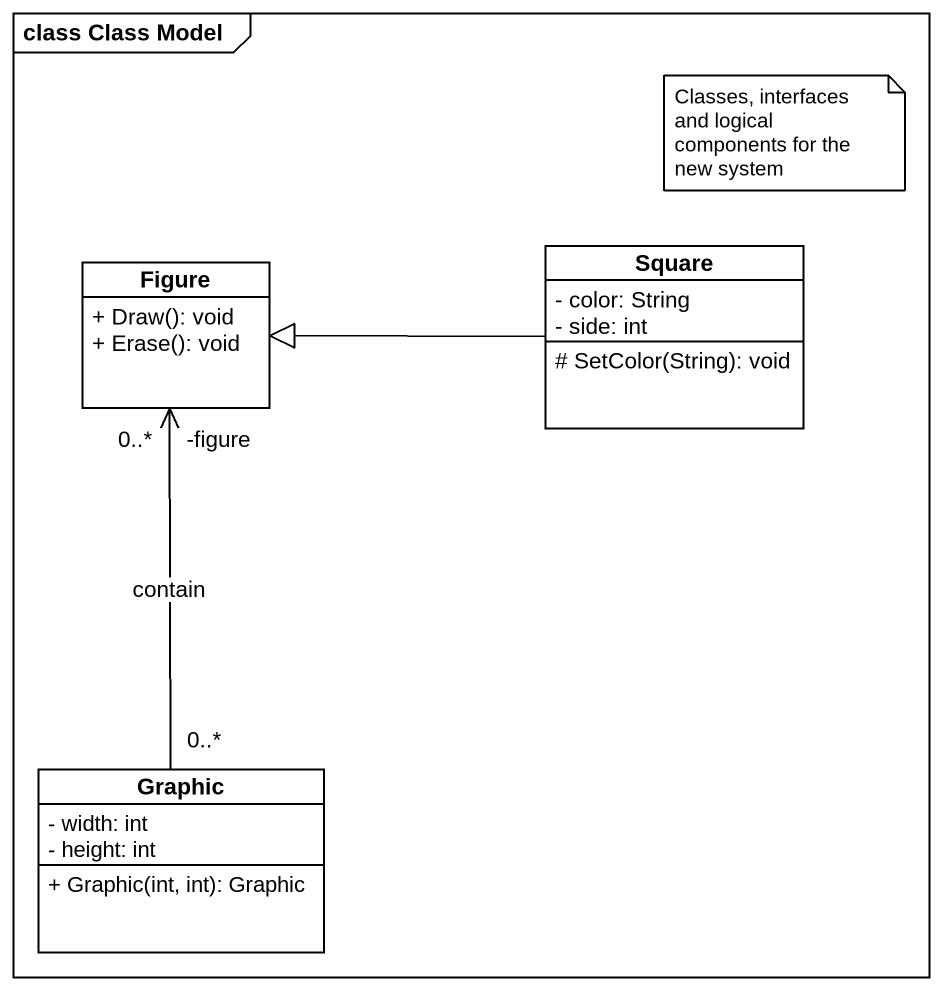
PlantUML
@startuml
mainframe class Class Model
hide circle
hide empty members
skinparam classAttributeIconSize 0
class Figure {
  + Draw(): void
  + Erase(): void
}
class Square {
  - color: String
  - side: int
  # SetColor(String): void
}
class Graphic {
  - width: int
  - height: int
  + Graphic(int, int): Graphic
}
Square -left-|> Figure
Graphic "0..*" -up-> "-figure\n0..*" Figure : contain
note as N1
  Classes, interfaces and logical components for the new system
end note
@enduml
